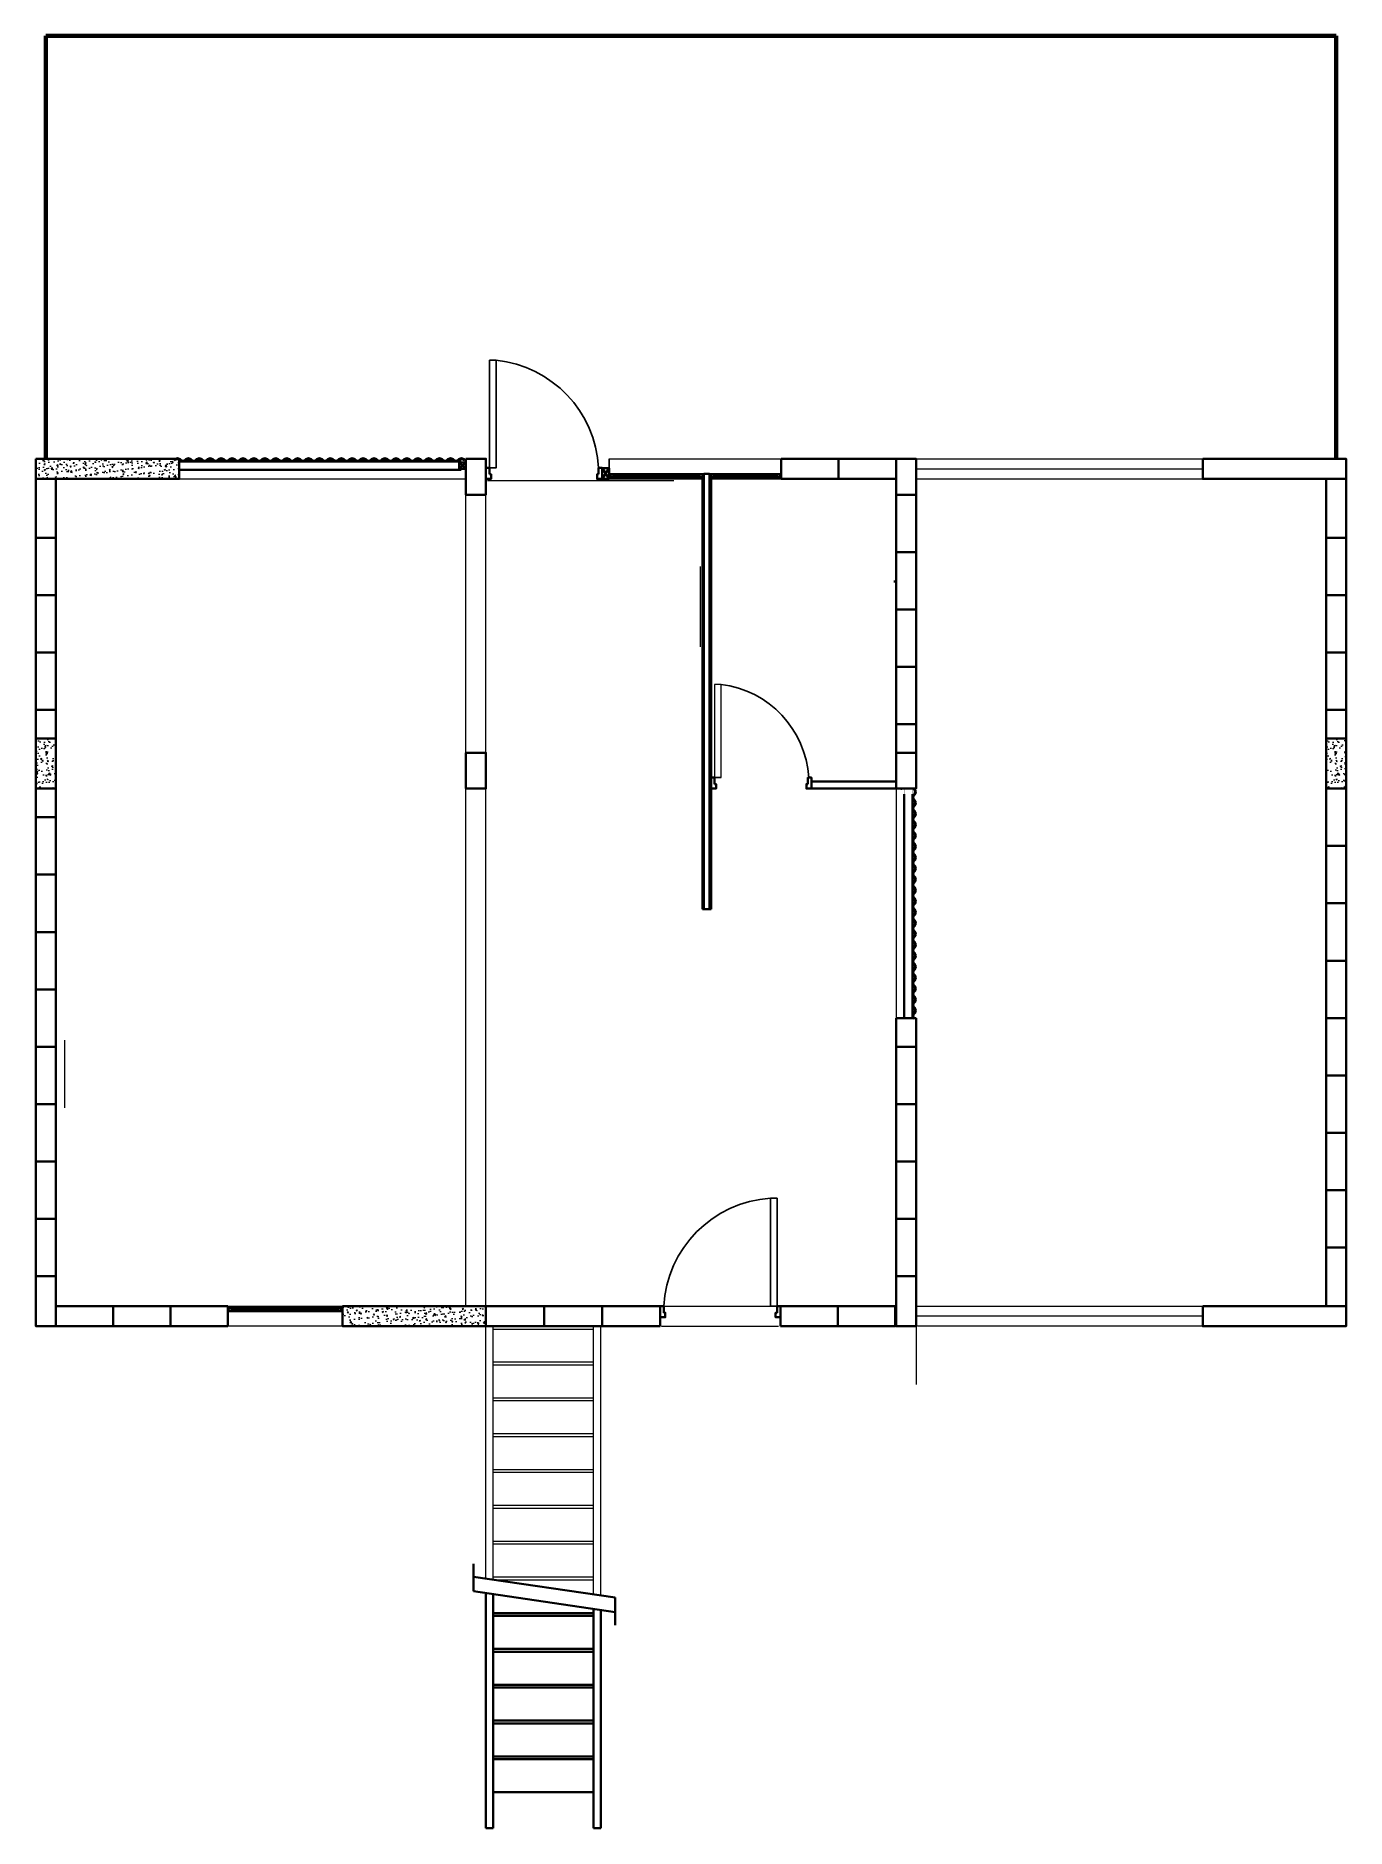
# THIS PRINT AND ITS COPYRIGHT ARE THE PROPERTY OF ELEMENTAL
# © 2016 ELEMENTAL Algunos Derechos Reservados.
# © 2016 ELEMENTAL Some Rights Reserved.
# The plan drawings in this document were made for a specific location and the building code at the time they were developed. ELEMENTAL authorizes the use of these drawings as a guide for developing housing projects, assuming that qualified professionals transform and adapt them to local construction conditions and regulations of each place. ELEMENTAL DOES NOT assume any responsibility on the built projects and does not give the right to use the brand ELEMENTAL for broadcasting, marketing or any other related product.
# Model space of a CAD drawing. Header units: metres. Extents: x 0 to 9.1, y -3.5 to 9.
import ezdxf

# ---------------------------------------------------------------- set-up
doc = ezdxf.new("R2010")
doc.units = ezdxf.units.M
doc.header["$LTSCALE"] = 5
doc.header["$MEASUREMENT"] = 0
for name, color, linetype, lineweight, true_color in [('A-DOOR-FULL', 4, 'Continuous', 25, 0x00ffff), ('A-FLOR-FTPT', 6, 'Continuous', 70, 0xff00ff), ('A-FLOR-PATT', 8, 'Continuous', 18, 0x808080), ('A-FURN', 8, 'Continuous', 18, 0x808080), ('A-GLAZ-FULL', 4, 'Continuous', 25, 0x00ffff)]:
    doc.layers.add(name, color=color, linetype=linetype, lineweight=lineweight, true_color=true_color)
doc.layers.add('A-FLOR-LEVL', color=7, linetype='Continuous', lineweight=35)
doc.layers.add('A-WALL-FULL', color=7, linetype='Continuous', lineweight=35)
pattern_1 = [(50, (0, 0), (0.0910923, -0.0079695), [0.009525, -0.104775]), (355, (0, 0), (-0.0176214, 0.0955283), [0.00762, -0.08382]), (100.451, (0.00759, -0.00066), (0.0734713, 0.0875583), [0.008095, -0.089045]), (46.1842, (0, 0.0254), (0.1355395, -0.0210212), [0.0142875, -0.1571625]), (96.6356, (0.0113, 0.02365), (0.118702, 0.1237128), [0.0121425, -0.1335675]), (351.184, (0, 0.0254), (0.1187023, 0.1237126), [0.01143, -0.12573]), (21, (0.0127, 0.01905), (0.0758074, -0.0511328), [0.009525, -0.104775]), (326, (0.0127, 0.01905), (0.030901, 0.092094), [0.00762, -0.08382]), (71.4514, (0.01902, 0.01479), (0.1067082, 0.0409614), [0.008095, -0.089045]), (37.5, (0, 0), (0.0015443, 0.04227752), [0, -0.082804, 0, -0.08509, 0, -0.0841375]), (7.5, (0, 0), (0.03340983, 0.0500903), [0, -0.048514, 0, -0.080899, 0, -0.0320675]), (327.5, (-0.02832, 0), (0.0677953, -0.00286437), [0, -0.03175, 0, -0.09906, 0, -0.131445]), (317.5, (-0.04102, 0), (0.0740646, 0.01271325), [0, -0.041275, 0, -0.065786, 0, -0.093345])]

msp = doc.modelspace()

# ---------------------------------------------------------------- hatches: boundary and pattern name
at = {"layer": 'A-FLOR-PATT', "transparency": 33554687}
h = msp.add_hatch(dxfattribs=at)
h.set_pattern_fill('AR-CONC', color=256, scale=0.0005, style=0, pattern_type=0)
h.set_pattern_definition(pattern_1)
edge = h.paths.add_edge_path(flags=0)
edge.add_line((0, 6.05), (0, 5.91))
edge.add_line((0, 5.91), (1, 5.91))
edge.add_line((1, 5.91), (1, 6.046))
edge.add_arc((0.988, 6.024), 0.0247, 60.0008, 140.5759)
edge.add_line((0.969, 6.04), (0.965, 6.043))
edge.add_arc((0.988, 6.024), 0.0297, 120.1007, 140.5759, ccw=False)
edge.add_line((0.973, 6.05), (0, 6.05))
for points in [[(4.002, 5.922), (4.017, 5.922), (4.017, 5.92), (4, 5.92), (4, 5.946), (4.002, 5.946)], [(4.657, 5.922), (4.643, 5.922), (4.643, 5.92), (4.66, 5.92), (4.66, 5.946), (4.657, 5.946)], [(4.702, 5.922), (4.717, 5.922), (4.717, 5.92), (4.7, 5.92), (4.7, 5.946), (4.702, 5.946)], [(5.198, 5.922), (5.183, 5.922), (5.183, 5.92), (5.2, 5.92), (5.2, 5.946), (5.198, 5.946)], [(1.357, 0.104), (1.357, 0.106), (1.342, 0.106), (1.342, 0.128), (1.357, 0.128), (1.357, 0.13), (1.34, 0.13), (1.34, 0.104)], [(2.123, 0.104), (2.123, 0.106), (2.137, 0.106), (2.137, 0.128), (2.123, 0.128), (2.123, 0.13), (2.14, 0.13), (2.14, 0.104)]]:
    msp.add_hatch(color=256, dxfattribs=at).paths.add_polyline_path(points, flags=0)
h = msp.add_hatch(dxfattribs=at)
h.set_pattern_fill('AR-CONC', color=256, scale=0.0005, style=0, pattern_type=0)
h.set_pattern_definition(pattern_1)
h.paths.add_polyline_path([(0.14, 4.1), (0, 4.1), (0, 3.75), (0.14, 3.75)], flags=0)
h = msp.add_hatch(dxfattribs=at)
h.set_pattern_fill('AR-CONC', color=256, scale=0.0005, style=0, pattern_type=0)
h.set_pattern_definition([(50, (8.99, -2e-15), (0.0910923, -0.0079695), [0.009525, -0.104775]), (355, (8.99, -2e-15), (-0.0176214, 0.0955283), [0.00762, -0.08382]), (100.451, (8.99759, -0.00066), (0.0734713, 0.0875583), [0.008095, -0.089045]), (46.1842, (8.99, 0.0254), (0.1355395, -0.0210212), [0.0142875, -0.1571625]), (96.6356, (9.0013, 0.02365), (0.118702, 0.1237128), [0.0121425, -0.1335675]), (351.184, (8.99, 0.0254), (0.1187023, 0.1237126), [0.01143, -0.12573]), (21, (9.0027, 0.01905), (0.0758074, -0.0511328), [0.009525, -0.104775]), (326, (9.0027, 0.01905), (0.030901, 0.092094), [0.00762, -0.08382]), (71.4514, (9.00902, 0.01479), (0.1067082, 0.0409614), [0.008095, -0.089045]), (37.5, (8.99, -2e-15), (0.0015443, 0.04227752), [0, -0.082804, 0, -0.08509, 0, -0.0841375]), (7.5, (8.99, -2e-15), (0.03340983, 0.0500903), [0, -0.048514, 0, -0.080899, 0, -0.0320675]), (327.5, (8.96168, -2e-15), (0.0677953, -0.00286437), [0, -0.03175, 0, -0.09906, 0, -0.131445]), (317.5, (8.94898, -2e-15), (0.0740646, 0.01271325), [0, -0.041275, 0, -0.065786, 0, -0.093345])])
h.paths.add_polyline_path([(9.14, 4.1), (9, 4.1), (9, 3.75), (9.14, 3.75)], flags=0)
h = msp.add_hatch(dxfattribs=at)
h.set_pattern_fill('AR-CONC', color=256, scale=0.0005, style=0, pattern_type=0)
h.set_pattern_definition([(50, (2.19, 0), (0.0910923, -0.0079695), [0.009525, -0.104775]), (355, (2.19, 0), (-0.017621, 0.095528), [0.00762, -0.08382]), (100.451, (2.19759, -0.00066), (0.073471, 0.087558), [0.008095, -0.089045]), (46.184, (2.19, 0.0254), (0.13554, -0.021021), [0.014287, -0.157163]), (96.636, (2.2013, 0.02365), (0.118702, 0.123713), [0.012143, -0.133567]), (351.184, (2.19, 0.0254), (0.118702, 0.123713), [0.01143, -0.12573]), (21, (2.2027, 0.01905), (0.0758074, -0.051133), [0.009525, -0.104775]), (326, (2.2027, 0.01905), (0.030901, 0.092094), [0.00762, -0.08382]), (71.451, (2.20902, 0.01479), (0.106708, 0.0409614), [0.008095, -0.089045]), (37.5, (2.19, 0), (0.0015443, 0.0422775), [0, -0.082804, 0, -0.08509, 0, -0.0841375]), (7.5, (2.19, 0), (0.0334098, 0.0500903), [0, -0.048514, 0, -0.080899, 0, -0.0320675]), (327.5, (2.16168, 0), (0.0677953, -0.0028644), [0, -0.03175, 0, -0.09906, 0, -0.131445]), (317.5, (2.14898, 0), (0.0740646, 0.0127132), [0, -0.041275, 0, -0.065786, 0, -0.093345])])
h.paths.add_polyline_path([(2.14, 0.14), (2.14, 0), (3.14, 0), (3.14, 0.14)], flags=0)

# ---------------------------------------------------------------- linework, layer by layer
at = {"layer": 'A-DOOR-FULL'}
msp.add_line((4.78, 3.827), (4.735, 3.827), dxfattribs=at)
for points in [[(3.165, 6.737), (3.165, 5.987), (3.21, 5.987), (3.21, 6.737)], [(5.17, 0.894), (5.17, 0.14), (5.125, 0.14), (5.125, 0.894)]]:
    msp.add_lwpolyline(points, close=True, dxfattribs=at)
for centre, radius, start, end in [((3.13, 5.945), 0.796, 3.0339, 84.229), ((4.696, 3.786), 0.696, 3.3898, 83.0672), ((5.177, 0.097), 0.798, 93.7537, 176.9067)]:
    msp.add_arc(centre, radius, start, end, dxfattribs=at)
at = {"layer": 'A-FLOR-FTPT'}
for p, q in [((0.07, 9), (0.07, 6.05)), ((9.07, 9), (0.07, 9)), ((9.07, 9), (9.07, 6.05))]:
    msp.add_line(p, q, dxfattribs=at)
at = {"layer": 'A-FLOR-LEVL'}
for p, q in [((3.14, -3.5), (3.14, -1.861)), ((3.19, -3.5), (3.19, -1.868)), ((3.89, -3.5), (3.89, -1.971)), ((3.94, -3.5), (3.94, -1.978)), ((3.89, -2), (3.19, -2)), ((3.89, -2.02), (3.19, -2.02)), ((3.89, -2.25), (3.19, -2.25)), ((3.89, -2.27), (3.19, -2.27)), ((3.89, -2.5), (3.19, -2.5)), ((3.89, -2.52), (3.19, -2.52)), ((3.89, -2.75), (3.19, -2.75)), ((3.89, -2.77), (3.19, -2.77)), ((3.89, -2.77), (3.19, -2.77)), ((3.89, -3), (3.19, -3)), ((3.89, -3.02), (3.19, -3.02)), ((3.89, -3.25), (3.19, -3.25)), ((3.19, -3.5), (3.14, -3.5)), ((3.94, -3.5), (3.89, -3.5))]:
    msp.add_line(p, q, dxfattribs=at)
at = {"layer": 'A-FURN'}
for p, q in [((4, 6.05), (4.65, 6.05)), ((4.648, 6.05), (5.2, 6.05)), ((4, 5.91), (4.66, 5.91)), ((4.7, 5.91), (5.2, 5.91)), ((4.78, 4.477), (4.735, 4.477)), ((4.735, 4.477), (4.735, 3.827)), ((4.78, 3.827), (4.78, 4.477)), ((4.735, 3.827), (4.78, 3.827)), ((1.34, 0.14), (2.14, 0.14)), ((2.14, 0), (1.34, 0)), ((6.14, 0), (6.14, -0.405))]:
    msp.add_line(p, q, dxfattribs=at)
at = {"layer": 'A-FURN', "ltscale": 0.8}
for p, q in [((1, 5.91), (3, 5.91)), ((3.15, 5.9), (4.45, 5.9)), ((6.15, 5.91), (8.14, 5.91)), ((3, 0.14), (3, 5.84)), ((3.14, 0.14), (3.14, 5.84)), ((4.633, 5.3), (4.633, 4.739)), ((6, 3.75), (6, 0.15)), ((0.201, 1.996), (0.201, 1.524)), ((4.355, 0.14), (6, 0.14)), ((6.14, 0.14), (9, 0.14)), ((3.14, -1.76), (3.14, 0)), ((3.19, -1.77), (3.19, 0)), ((3.89, -1.87), (3.89, 0)), ((3.94, -1.877), (3.94, 0)), ((4.365, 0), (5.18, 0)), ((8.14, 0.07), (6.15, 0.07)), ((8.99, 0), (6.15, 0)), ((3.19, -0.02), (3.89, -0.02)), ((3.89, -0.25), (3.19, -0.25)), ((3.89, -0.27), (3.19, -0.27)), ((3.89, -0.5), (3.19, -0.5)), ((3.89, -0.52), (3.19, -0.52)), ((3.89, -0.75), (3.19, -0.75)), ((3.89, -0.77), (3.19, -0.77)), ((3.89, -1), (3.19, -1)), ((3.89, -1.02), (3.19, -1.02)), ((3.89, -1.25), (3.19, -1.25)), ((3.89, -1.27), (3.19, -1.27)), ((3.89, -1.5), (3.19, -1.5)), ((3.89, -1.52), (3.19, -1.52)), ((3.89, -1.75), (3.19, -1.75)), ((3.89, -1.77), (3.19, -1.77))]:
    msp.add_line(p, q, dxfattribs=at)
for points in [[(6.14, 6.05), (9.07, 6.05)], [(6.14, 6.05), (8.09, 6.05)], [(6.14, 5.98), (8.14, 5.98)]]:
    msp.add_lwpolyline(points, dxfattribs=at)
at = {"layer": 'A-GLAZ-FULL'}
for p, q in [((4, 6.05), (4, 5.91)), ((4, 5.946), (4.017, 5.946)), ((4, 5.92), (4.017, 5.92)), ((4.002, 5.922), (4.002, 5.946)), ((4.002, 5.946), (4.002, 5.922)), ((4.017, 5.922), (4.002, 5.922)), ((4.017, 5.922), (4.002, 5.922)), ((4.01, 5.926), (4.01, 5.94)), ((4.01, 5.94), (4.036, 5.94)), ((4.01, 5.926), (4.036, 5.926)), ((4.643, 5.946), (4.017, 5.946)), ((4.017, 5.922), (4.017, 5.92)), ((4.017, 5.92), (4.017, 5.922)), ((4.017, 5.92), (4.643, 5.92)), ((4.026, 5.931), (4.026, 5.936)), ((4.026, 5.936), (4.63, 5.936)), ((4.026, 5.931), (4.63, 5.931)), ((4.036, 5.936), (4.036, 5.94)), ((4.036, 5.926), (4.036, 5.931)), ((4.65, 5.94), (4.62, 5.94)), ((4.62, 5.936), (4.62, 5.94)), ((4.62, 5.926), (4.62, 5.931)), ((4.65, 5.926), (4.62, 5.926)), ((4.63, 5.936), (4.63, 5.931)), ((4.66, 5.946), (4.643, 5.946)), ((4.643, 5.922), (4.643, 5.92)), ((4.643, 5.922), (4.657, 5.922)), ((4.66, 5.92), (4.643, 5.92)), ((4.65, 5.926), (4.65, 5.94)), ((4.657, 5.946), (4.657, 5.922)), ((4.7, 5.946), (4.717, 5.946)), ((4.7, 5.92), (4.717, 5.92)), ((4.702, 5.946), (4.702, 5.922)), ((4.702, 5.922), (4.702, 5.946)), ((4.717, 5.922), (4.702, 5.922)), ((4.717, 5.922), (4.702, 5.922)), ((4.71, 5.94), (4.736, 5.94)), ((4.71, 5.926), (4.71, 5.94)), ((4.71, 5.926), (4.736, 5.926)), ((5.183, 5.946), (4.717, 5.946)), ((4.717, 5.922), (4.717, 5.92)), ((4.717, 5.92), (4.717, 5.922)), ((4.717, 5.92), (5.183, 5.92)), ((4.726, 5.936), (5.17, 5.936)), ((4.726, 5.931), (4.726, 5.936)), ((4.726, 5.931), (5.17, 5.931)), ((4.736, 5.936), (4.736, 5.94)), ((4.736, 5.926), (4.736, 5.931)), ((5.16, 5.936), (5.16, 5.94)), ((5.19, 5.94), (5.16, 5.94)), ((5.16, 5.926), (5.16, 5.931)), ((5.19, 5.926), (5.16, 5.926)), ((5.17, 5.936), (5.17, 5.931)), ((5.2, 5.946), (5.183, 5.946)), ((5.183, 5.922), (5.198, 5.922)), ((5.183, 5.922), (5.183, 5.92)), ((5.2, 5.92), (5.183, 5.92)), ((5.19, 5.926), (5.19, 5.94)), ((5.198, 5.946), (5.198, 5.922)), ((1.34, 0.13), (2.14, 0.13)), ((1.357, 0.13), (1.34, 0.13)), ((1.342, 0.106), (1.342, 0.128)), ((2.14, 0.13), (1.357, 0.13)), ((1.357, 0.128), (1.357, 0.13)), ((2.14, 0.13), (2.14, 0.104)), ((1.34, 0.104), (2.14, 0.104)), ((1.357, 0.106), (1.342, 0.106)), ((1.347, 0.124), (1.376, 0.124)), ((1.347, 0.11), (1.347, 0.124)), ((1.347, 0.11), (1.376, 0.11)), ((1.357, 0.104), (1.357, 0.106)), ((1.366, 0.119), (2.109, 0.119)), ((1.366, 0.114), (1.366, 0.119)), ((1.366, 0.114), (2.109, 0.114)), ((1.376, 0.119), (1.376, 0.124)), ((1.376, 0.11), (1.376, 0.114)), ((2.128, 0.124), (2.099, 0.124)), ((2.099, 0.119), (2.099, 0.124)), ((2.099, 0.11), (2.099, 0.114)), ((2.128, 0.11), (2.099, 0.11)), ((2.109, 0.119), (2.109, 0.114)), ((2.128, 0.11), (2.128, 0.124))]:
    msp.add_line(p, q, dxfattribs=at)
at = {"layer": 'A-WALL-FULL'}
for p, q in [((0, 6.05), (0, 5.91)), ((0.969, 6.04), (0.965, 6.043)), ((1, 6.031), (2.967, 6.031)), ((1.883, 6.04), (1.879, 6.043)), ((2.074, 6.04), (2.077, 6.043)), ((2.953, 5.98), (2.998, 6.025)), ((2.953, 6.025), (2.998, 5.981)), ((2.988, 6.04), (2.992, 6.043)), ((5.2, 5.91), (5.2, 6.05)), ((5.2, 6.05), (5.6, 6.05)), ((5.6, 6.05), (6, 6.05)), ((5.6, 5.91), (5.6, 6.05)), ((5.6, 6.05), (5.6, 5.91)), ((6, 6.05), (6, 5.91)), ((6.12, 6.05), (6.03, 6.05)), ((0, 5.91), (0.14, 5.91)), ((0, 5.5), (0, 5.91)), ((0.14, 5.91), (0.14, 5.5)), ((1, 5.973), (2.967, 5.973)), ((3.95, 5.985), (4, 5.985)), ((3.95, 5.91), (3.95, 5.985)), ((3.95, 5.985), (4, 5.91)), ((3.95, 5.91), (4, 5.985)), ((4, 5.91), (3.95, 5.91)), ((4, 5.985), (4, 5.91)), ((4.65, 2.91), (4.65, 5.91)), ((4.7, 5.946), (4.66, 5.946)), ((4.66, 2.91), (4.66, 5.946)), ((4.7, 2.91), (4.7, 5.946)), ((4.71, 2.91), (4.71, 5.91)), ((5.6, 5.91), (5.2, 5.91)), ((6, 5.91), (5.6, 5.91)), ((9, 5.91), (9.14, 5.91)), ((9, 5.5), (9, 5.91)), ((9.14, 5.91), (9.14, 5.5)), ((6, 5.8), (6.14, 5.8)), ((6, 5.4), (6, 5.8)), ((6.14, 5.8), (6.14, 5.4)), ((0.14, 5.5), (0, 5.5)), ((0, 5.5), (0.14, 5.5)), ((0, 5.1), (0, 5.5)), ((0.14, 5.5), (0.14, 5.1)), ((6.14, 5.4), (6, 5.4)), ((6, 5.4), (6.14, 5.4)), ((6, 5), (6, 5.4)), ((6.14, 5.4), (6.14, 5)), ((9, 5.5), (9.14, 5.5)), ((9, 5.1), (9, 5.5)), ((9.14, 5.5), (9, 5.5)), ((9.14, 5.5), (9.14, 5.1)), ((5.985, 5.195), (6, 5.195)), ((0.14, 5.1), (0, 5.1)), ((0, 5.1), (0.14, 5.1)), ((0, 4.7), (0, 5.1)), ((0.14, 5.1), (0.14, 4.7)), ((6.14, 5), (6, 5)), ((6, 5), (6.14, 5)), ((6, 4.6), (6, 5)), ((6.14, 5), (6.14, 4.6)), ((9, 5.1), (9.14, 5.1)), ((9, 4.7), (9, 5.1)), ((9.14, 5.1), (9, 5.1)), ((9.14, 5.1), (9.14, 4.7)), ((0.14, 4.7), (0, 4.7)), ((0, 4.7), (0.14, 4.7)), ((0, 4.3), (0, 4.7)), ((0.14, 4.7), (0.14, 4.3)), ((9.14, 4.7), (9, 4.7)), ((9, 4.7), (9.14, 4.7)), ((9, 4.3), (9, 4.7)), ((9.14, 4.7), (9.14, 4.3)), ((6, 4.6), (6.14, 4.6)), ((6, 4.2), (6, 4.6)), ((6.14, 4.6), (6, 4.6)), ((6.14, 4.6), (6.14, 4.2)), ((0, 4.3), (0.14, 4.3)), ((0, 4.1), (0, 4.3)), ((0.14, 4.3), (0, 4.3)), ((0.14, 4.3), (0.14, 4.1)), ((9, 4.3), (9.14, 4.3)), ((9, 4.1), (9, 4.3)), ((9.14, 4.3), (9, 4.3)), ((9.14, 4.3), (9.14, 4.1)), ((6, 4.2), (6.14, 4.2)), ((6, 4), (6, 4.2)), ((6.14, 4.2), (6, 4.2)), ((6.14, 4.2), (6.14, 4)), ((0.14, 4.1), (0, 4.1)), ((6.14, 4), (6, 4)), ((9.14, 4.1), (9, 4.1)), ((0, 3.75), (0.14, 3.75)), ((0, 3.55), (0, 3.75)), ((0.14, 3.75), (0.14, 3.55)), ((5.41, 3.8), (6, 3.8)), ((5.41, 3.75), (6, 3.75)), ((6.14, 3.75), (6, 3.75)), ((6.14, 3.75), (6, 3.75)), ((9, 3.75), (9.14, 3.75)), ((9, 3.35), (9, 3.75)), ((9.14, 3.75), (9.14, 3.35)), ((6.057, 3.711), (6.057, 2.15)), ((6.115, 2.15), (6.115, 3.712)), ((6.124, 3.746), (6.127, 3.75)), ((0.14, 3.55), (0, 3.55)), ((0, 3.55), (0.14, 3.55)), ((0, 3.15), (0, 3.55)), ((0.14, 3.55), (0.14, 3.15)), ((9.14, 3.35), (9, 3.35)), ((9, 3.35), (9.14, 3.35)), ((9, 2.95), (9, 3.35)), ((9.14, 3.35), (9.14, 2.95)), ((0, 3.15), (0.14, 3.15)), ((0, 2.75), (0, 3.15)), ((0.14, 3.15), (0, 3.15)), ((0.14, 3.15), (0.14, 2.75)), ((6.124, 3.212), (6.127, 3.216)), ((4.65, 2.91), (4.71, 2.91)), ((9.14, 2.95), (9, 2.95)), ((9, 2.95), (9.14, 2.95)), ((9, 2.55), (9, 2.95)), ((9.14, 2.95), (9.14, 2.55)), ((0, 2.75), (0.14, 2.75)), ((0, 2.35), (0, 2.75)), ((0.14, 2.75), (0, 2.75)), ((0.14, 2.75), (0.14, 2.35)), ((6.124, 2.641), (6.127, 2.637)), ((9.14, 2.55), (9, 2.55)), ((9, 2.55), (9.14, 2.55)), ((9, 2.15), (9, 2.55)), ((9.14, 2.55), (9.14, 2.15)), ((0, 2.35), (0.14, 2.35)), ((0, 1.95), (0, 2.35)), ((0.14, 2.35), (0, 2.35)), ((0.14, 2.35), (0.14, 1.95)), ((6, 2.15), (6.14, 2.15)), ((6, 1.95), (6, 2.15)), ((6.14, 2.15), (6.14, 1.95)), ((9.14, 2.15), (9, 2.15)), ((9, 2.15), (9.14, 2.15)), ((9, 1.75), (9, 2.15)), ((9.14, 2.15), (9.14, 1.75)), ((0, 1.95), (0.14, 1.95)), ((0, 1.55), (0, 1.95)), ((0.14, 1.95), (0, 1.95)), ((0.14, 1.95), (0.14, 1.55)), ((6.14, 1.95), (6, 1.95)), ((6, 1.95), (6.14, 1.95)), ((6, 1.55), (6, 1.95)), ((6.14, 1.95), (6.14, 1.55)), ((9.14, 1.75), (9, 1.75)), ((9, 1.75), (9.14, 1.75)), ((9, 1.35), (9, 1.75)), ((9.14, 1.75), (9.14, 1.35)), ((0, 1.55), (0.14, 1.55)), ((0, 1.15), (0, 1.55)), ((0.14, 1.55), (0, 1.55)), ((0.14, 1.55), (0.14, 1.15)), ((6, 1.55), (6.14, 1.55)), ((6, 1.15), (6, 1.55)), ((6.14, 1.55), (6, 1.55)), ((6.14, 1.55), (6.14, 1.15)), ((9, 1.35), (9.14, 1.35)), ((9, 0.95), (9, 1.35)), ((9.14, 1.35), (9, 1.35)), ((9.14, 1.35), (9.14, 0.95)), ((0, 1.15), (0.14, 1.15)), ((0, 0.75), (0, 1.15)), ((0.14, 1.15), (0, 1.15)), ((0.14, 1.15), (0.14, 0.75)), ((6, 1.15), (6.14, 1.15)), ((6, 0.75), (6, 1.15)), ((6.14, 1.15), (6, 1.15)), ((6.14, 1.15), (6.14, 0.75)), ((9.14, 0.95), (9, 0.95)), ((9, 0.95), (9.14, 0.95)), ((9, 0.55), (9, 0.95)), ((9.14, 0.95), (9.14, 0.55)), ((0, 0.75), (0.14, 0.75)), ((0, 0.35), (0, 0.75)), ((0.14, 0.75), (0, 0.75)), ((0.14, 0.75), (0.14, 0.35)), ((6.14, 0.75), (6, 0.75)), ((6, 0.75), (6.14, 0.75)), ((6, 0.35), (6, 0.75)), ((6.14, 0.75), (6.14, 0.35)), ((9, 0.55), (9.14, 0.55)), ((9, 0.14), (9, 0.55)), ((9.14, 0.55), (9, 0.55)), ((9.14, 0.55), (9.14, 0.14)), ((0.14, 0.35), (0, 0.35)), ((6.14, 0.35), (6, 0.35)), ((0.14, 0.14), (0.54, 0.14)), ((0.14, 0), (0.14, 0.14)), ((0.54, 0.14), (0.54, 0)), ((0.54, 0.14), (0.94, 0.14)), ((0.54, 0), (0.54, 0.14)), ((0.94, 0.14), (1.34, 0.14)), ((0.94, 0), (0.94, 0.14)), ((0.94, 0.14), (0.94, 0)), ((1.34, 0.14), (1.34, 0)), ((3.14, 0.14), (3.545, 0.14)), ((3.14, 0), (3.14, 0.14)), ((3.545, 0.14), (3.95, 0.14)), ((3.545, 0), (3.545, 0.14)), ((3.545, 0.14), (3.545, 0)), ((3.95, 0.14), (3.95, 0)), ((3.95, 0.14), (4.355, 0.14)), ((3.95, 0), (3.95, 0.14)), ((4.355, 0.14), (4.355, 0)), ((5.595, 0.14), (5.195, 0.14)), ((5.195, 0.14), (5.195, 0)), ((5.595, 0), (5.595, 0.14)), ((5.995, 0.14), (5.595, 0.14)), ((5.595, 0.14), (5.595, 0)), ((5.995, 0), (5.995, 0.14)), ((9.14, 0.14), (9, 0.14)), ((0.54, 0), (0.14, 0)), ((0.94, 0), (0.54, 0)), ((1.34, 0), (0.94, 0)), ((3.545, 0), (3.14, 0)), ((3.95, 0), (3.545, 0)), ((4.355, 0), (3.95, 0)), ((5.195, 0), (5.595, 0)), ((5.595, 0), (5.995, 0))]:
    msp.add_line(p, q, dxfattribs=at)
for points in [[(0, 6.05), (1, 6.05), (1, 5.91), (0, 5.91)], [(2.998, 6.025), (2.953, 6.025), (2.953, 5.98), (2.998, 5.98)], [(3, 6.05), (3.14, 6.05), (3.14, 5.8), (3, 5.8)], [(6, 6.05), (6.14, 6.05), (6.14, 5.8), (6, 5.8)], [(8.14, 6.05), (9.14, 6.05), (9.14, 5.91), (8.14, 5.91)], [(0, 4.1), (0.14, 4.1), (0.14, 3.75), (0, 3.75)], [(3, 4), (3.14, 4), (3.14, 3.75), (3, 3.75)], [(6, 4), (6.14, 4), (6.14, 3.75), (6, 3.75)], [(9, 4.1), (9.14, 4.1), (9.14, 3.75), (9, 3.75)], [(0, 0.35), (0.14, 0.35), (0.14, 0), (0, 0)], [(6, 0.35), (6.14, 0.35), (6.14, 0), (6, 0)], [(2.14, 0.14), (3.14, 0.14), (3.14, 0), (2.14, 0)], [(8.14, 0.14), (9.14, 0.14), (9.14, 0), (8.14, 0)]]:
    msp.add_lwpolyline(points, close=True, dxfattribs=at)
at = {"layer": 'A-WALL-FULL', "const_width": 0.00125}
for points in [[(1.038, 5.979), (1.038, 5.973), (1, 5.973), (1, 5.979), (1.002, 5.981), (1.002, 6.012), (1.002, 6.023), (1, 6.025), (1, 6.031), (1.038, 6.031), (1.038, 6.025)], [(2.962, 5.979), (2.962, 5.973), (3, 5.973), (3, 5.979), (2.998, 5.981), (2.998, 6.012), (2.998, 6.023), (3, 6.025), (3, 6.031), (2.962, 6.031), (2.962, 6.025)], [(6.063, 3.711), (6.057, 3.711), (6.057, 3.749), (6.063, 3.749), (6.064, 3.747), (6.096, 3.747), (6.107, 3.747), (6.109, 3.749), (6.115, 3.749), (6.115, 3.711), (6.109, 3.711)], [(6.063, 2.188), (6.057, 2.188), (6.057, 2.15), (6.063, 2.15), (6.064, 2.152), (6.096, 2.152), (6.107, 2.152), (6.109, 2.15), (6.115, 2.15), (6.115, 2.188), (6.109, 2.188)]]:
    msp.add_lwpolyline(points, dxfattribs=at)
at = {"layer": 'A-WALL-FULL'}
for points in [[(3.14, 5.942), (3.14, 5.987), (3.165, 5.987), (3.165, 5.942)], [(3.14, 5.942), (3.14, 5.91), (3.175, 5.91), (3.175, 5.942), (3.165, 5.942)], [(3.925, 5.942), (3.915, 5.942), (3.915, 5.91), (3.95, 5.91), (3.95, 5.942)], [(3.925, 5.942), (3.925, 5.987), (3.95, 5.987), (3.95, 5.942)], [(4.71, 3.782), (4.71, 3.782), (4.71, 3.827), (4.735, 3.827), (4.735, 3.782)], [(4.735, 3.782), (4.745, 3.782), (4.745, 3.75), (4.71, 3.75), (4.71, 3.782)], [(5.385, 3.782), (5.375, 3.782), (5.375, 3.75), (5.41, 3.75), (5.41, 3.782)], [(5.41, 3.782), (5.41, 3.782), (5.41, 3.827), (5.385, 3.827), (5.385, 3.782)], [(4.355, 0.095), (4.355, 0.095), (4.355, 0.14), (4.38, 0.14), (4.38, 0.095)], [(5.195, 0.095), (5.195, 0.095), (5.195, 0.14), (5.17, 0.14), (5.17, 0.095)], [(4.38, 0.095), (4.39, 0.095), (4.39, 0.063), (4.355, 0.063), (4.355, 0.095)], [(5.17, 0.095), (5.16, 0.095), (5.16, 0.063), (5.195, 0.063), (5.195, 0.095)], [(9, 0), (9.14, 0)], [(3.054, -1.848), (3.054, -1.656)], [(3.054, -1.747), (4.042, -1.892)], [(3.054, -1.848), (4.042, -1.993)], [(4.042, -1.892), (4.042, -2.084)]]:
    msp.add_lwpolyline(points, dxfattribs=at)
for centre, radius, start, end in [((0.988, 6.024), 0.0297, 39.4241, 140.5759), ((0.988, 6.024), 0.0247, 39.4241, 140.5759), ((1.026, 6.056), 0.0247, 219.4241, 320.5759), ((1.026, 6.056), 0.0197, 219.4241, 320.5759), ((1.064, 6.024), 0.0297, 39.4241, 140.5759), ((1.064, 6.024), 0.0247, 39.4241, 140.5759), ((1.102, 6.056), 0.0247, 219.4241, 320.5759), ((1.102, 6.056), 0.0197, 219.4241, 320.5759), ((1.14, 6.024), 0.0297, 39.4241, 140.5759), ((1.14, 6.024), 0.0247, 39.4241, 140.5759), ((1.178, 6.056), 0.0247, 219.4241, 320.5759), ((1.178, 6.056), 0.0197, 219.4241, 320.5759), ((1.216, 6.024), 0.0297, 39.4241, 140.5759), ((1.216, 6.024), 0.0247, 39.4241, 140.5759), ((1.254, 6.056), 0.0247, 219.4241, 320.5759), ((1.254, 6.056), 0.0197, 219.4241, 320.5759), ((1.292, 6.024), 0.0297, 39.4241, 140.5759), ((1.292, 6.024), 0.0247, 39.4241, 140.5759), ((1.331, 6.056), 0.0247, 219.4241, 320.5759), ((1.331, 6.056), 0.0197, 219.4241, 320.5759), ((1.369, 6.024), 0.0297, 39.4241, 140.5759), ((1.369, 6.024), 0.0247, 39.4241, 140.5759), ((1.407, 6.056), 0.0247, 219.4241, 320.5759), ((1.407, 6.056), 0.0197, 219.4241, 320.5759), ((1.445, 6.024), 0.0297, 39.4241, 140.5759), ((1.445, 6.024), 0.0247, 39.4241, 140.5759), ((1.483, 6.056), 0.0247, 219.4241, 320.5759), ((1.483, 6.056), 0.0197, 219.4241, 320.5759), ((1.521, 6.024), 0.0297, 39.4241, 140.5759), ((1.521, 6.024), 0.0247, 39.4241, 140.5759), ((1.559, 6.056), 0.0247, 219.4241, 320.5759), ((1.559, 6.056), 0.0197, 219.4241, 320.5759), ((1.597, 6.024), 0.0297, 39.4241, 140.5759), ((1.597, 6.024), 0.0247, 39.4241, 140.5759), ((1.635, 6.056), 0.0247, 219.4241, 320.5759), ((1.635, 6.056), 0.0197, 219.4241, 320.5759), ((1.673, 6.024), 0.0297, 39.4241, 140.5759), ((1.673, 6.024), 0.0247, 39.4241, 140.5759), ((1.712, 6.056), 0.0247, 219.4241, 320.5759), ((1.712, 6.056), 0.0197, 219.4241, 320.5759), ((1.75, 6.024), 0.0297, 39.4241, 140.5759), ((1.75, 6.024), 0.0247, 39.4241, 140.5759), ((1.788, 6.056), 0.0247, 219.4241, 320.5759), ((1.788, 6.056), 0.0197, 219.4241, 320.5759), ((1.826, 6.024), 0.0297, 39.4241, 140.5759), ((1.826, 6.024), 0.0247, 39.4241, 140.5759), ((1.864, 6.056), 0.0247, 219.4241, 320.5759), ((1.864, 6.056), 0.0197, 219.4241, 320.5759), ((1.902, 6.024), 0.0297, 39.4241, 140.5759), ((1.902, 6.024), 0.0297, 39.4241, 140.5759), ((1.902, 6.024), 0.0247, 39.4241, 140.5759), ((1.902, 6.024), 0.0247, 39.4241, 140.5759), ((1.94, 6.056), 0.0247, 219.4241, 320.5759), ((1.94, 6.056), 0.0247, 219.4241, 320.5759), ((1.94, 6.056), 0.0197, 219.4241, 320.5759), ((1.94, 6.056), 0.0197, 219.4241, 320.5759), ((1.978, 6.024), 0.0297, 39.4241, 140.5759), ((1.978, 6.024), 0.0297, 39.4241, 140.5759), ((1.978, 6.024), 0.0247, 39.4241, 140.5759), ((1.978, 6.024), 0.0247, 39.4241, 140.5759), ((2.016, 6.056), 0.0247, 219.4241, 320.5759), ((2.016, 6.056), 0.0247, 219.4241, 320.5759), ((2.016, 6.056), 0.0197, 219.4241, 320.5759), ((2.016, 6.056), 0.0197, 219.4241, 320.5759), ((2.054, 6.024), 0.0297, 39.4241, 140.5759), ((2.054, 6.024), 0.0297, 39.4241, 140.5759), ((2.054, 6.024), 0.0247, 39.4241, 140.5759), ((2.054, 6.024), 0.0247, 39.4241, 140.5759), ((2.093, 6.056), 0.0247, 219.4241, 320.5759), ((2.093, 6.056), 0.0197, 219.4241, 320.5759), ((2.131, 6.024), 0.0297, 39.4241, 140.5759), ((2.131, 6.024), 0.0247, 39.4241, 140.5759), ((2.169, 6.056), 0.0247, 219.4241, 320.5759), ((2.169, 6.056), 0.0197, 219.4241, 320.5759), ((2.207, 6.024), 0.0297, 39.4241, 140.5759), ((2.207, 6.024), 0.0247, 39.4241, 140.5759), ((2.245, 6.056), 0.0247, 219.4241, 320.5759), ((2.245, 6.056), 0.0197, 219.4241, 320.5759), ((2.283, 6.024), 0.0297, 39.4241, 140.5759), ((2.283, 6.024), 0.0247, 39.4241, 140.5759), ((2.321, 6.056), 0.0247, 219.4241, 320.5759), ((2.321, 6.056), 0.0197, 219.4241, 320.5759), ((2.359, 6.024), 0.0297, 39.4241, 140.5759), ((2.359, 6.024), 0.0247, 39.4241, 140.5759), ((2.397, 6.056), 0.0247, 219.4241, 320.5759), ((2.397, 6.056), 0.0197, 219.4241, 320.5759), ((2.435, 6.024), 0.0297, 39.4241, 140.5759), ((2.435, 6.024), 0.0247, 39.4241, 140.5759), ((2.474, 6.056), 0.0247, 219.4241, 320.5759), ((2.474, 6.056), 0.0197, 219.4241, 320.5759), ((2.512, 6.024), 0.0297, 39.4241, 140.5759), ((2.512, 6.024), 0.0247, 39.4241, 140.5759), ((2.55, 6.056), 0.0247, 219.4241, 320.5759), ((2.55, 6.056), 0.0197, 219.4241, 320.5759), ((2.588, 6.024), 0.0297, 39.4241, 140.5759), ((2.588, 6.024), 0.0247, 39.4241, 140.5759), ((2.626, 6.056), 0.0247, 219.4241, 320.5759), ((2.626, 6.056), 0.0197, 219.4241, 320.5759), ((2.664, 6.024), 0.0297, 39.4241, 140.5759), ((2.664, 6.024), 0.0247, 39.4241, 140.5759), ((2.702, 6.056), 0.0247, 219.4241, 320.5759), ((2.702, 6.056), 0.0197, 219.4241, 320.5759), ((2.74, 6.024), 0.0297, 39.4241, 140.5759), ((2.74, 6.024), 0.0247, 39.4241, 140.5759), ((2.778, 6.056), 0.0247, 219.4241, 320.5759), ((2.778, 6.056), 0.0197, 219.4241, 320.5759), ((2.816, 6.024), 0.0297, 39.4241, 140.5759), ((2.816, 6.024), 0.0247, 39.4241, 140.5759), ((2.855, 6.056), 0.0247, 219.4241, 320.5759), ((2.855, 6.056), 0.0197, 219.4241, 320.5759), ((2.893, 6.024), 0.0297, 39.4241, 140.5759), ((2.893, 6.024), 0.0247, 39.4241, 140.5759), ((2.931, 6.056), 0.0247, 219.4241, 320.5759), ((2.931, 6.056), 0.0197, 219.4241, 320.5759), ((2.969, 6.024), 0.0297, 39.4241, 140.5759), ((2.969, 6.024), 0.0247, 39.4241, 140.5759), ((6.139, 3.689), 0.0247, 129.4241, 230.5759), ((6.139, 3.612), 0.0247, 129.4241, 230.5759), ((6.139, 3.689), 0.0197, 129.4241, 230.5759), ((6.139, 3.612), 0.0197, 129.4241, 230.5759), ((6.108, 3.727), 0.0247, 309.4241, 50.5759), ((6.108, 3.65), 0.0247, 309.4241, 50.5759), ((6.108, 3.727), 0.0297, 309.4241, 50.5759), ((6.108, 3.65), 0.0297, 309.4241, 50.5759), ((6.139, 3.536), 0.0247, 129.4241, 230.5759), ((6.139, 3.536), 0.0197, 129.4241, 230.5759), ((6.108, 3.574), 0.0247, 309.4241, 50.5759), ((6.108, 3.498), 0.0247, 309.4241, 50.5759), ((6.108, 3.574), 0.0297, 309.4241, 50.5759), ((6.108, 3.498), 0.0297, 309.4241, 50.5759), ((6.139, 3.46), 0.0247, 129.4241, 230.5759), ((6.139, 3.384), 0.0247, 129.4241, 230.5759), ((6.139, 3.46), 0.0197, 129.4241, 230.5759), ((6.139, 3.384), 0.0197, 129.4241, 230.5759), ((6.108, 3.422), 0.0247, 309.4241, 50.5759), ((6.108, 3.422), 0.0297, 309.4241, 50.5759), ((6.139, 3.308), 0.0247, 129.4241, 230.5759), ((6.139, 3.231), 0.0247, 129.4241, 230.5759), ((6.139, 3.308), 0.0197, 129.4241, 230.5759), ((6.108, 3.346), 0.0247, 309.4241, 50.5759), ((6.108, 3.269), 0.0247, 309.4241, 50.5759), ((6.108, 3.346), 0.0297, 309.4241, 50.5759), ((6.108, 3.269), 0.0297, 309.4241, 50.5759), ((6.139, 3.155), 0.0247, 129.4241, 230.5759), ((6.139, 3.155), 0.0247, 129.4241, 230.5759), ((6.139, 3.231), 0.0197, 129.4241, 230.5759), ((6.139, 3.155), 0.0197, 129.4241, 230.5759), ((6.139, 3.155), 0.0197, 129.4241, 230.5759), ((6.108, 3.193), 0.0247, 309.4241, 50.5759), ((6.108, 3.193), 0.0247, 309.4241, 50.5759), ((6.108, 3.117), 0.0247, 309.4241, 50.5759), ((6.108, 3.117), 0.0247, 309.4241, 50.5759), ((6.108, 3.193), 0.0297, 309.4241, 50.5759), ((6.108, 3.193), 0.0297, 309.4241, 50.5759), ((6.108, 3.117), 0.0297, 309.4241, 50.5759), ((6.108, 3.117), 0.0297, 309.4241, 50.5759), ((6.139, 3.079), 0.0247, 129.4241, 230.5759), ((6.139, 3.079), 0.0247, 129.4241, 230.5759), ((6.139, 3.003), 0.0247, 129.4241, 230.5759), ((6.139, 3.003), 0.0247, 129.4241, 230.5759), ((6.139, 3.079), 0.0197, 129.4241, 230.5759), ((6.139, 3.079), 0.0197, 129.4241, 230.5759), ((6.139, 3.003), 0.0197, 129.4241, 230.5759), ((6.139, 3.003), 0.0197, 129.4241, 230.5759), ((6.108, 3.041), 0.0247, 309.4241, 50.5759), ((6.108, 3.041), 0.0247, 309.4241, 50.5759), ((6.108, 3.041), 0.0297, 309.4241, 50.5759), ((6.108, 3.041), 0.0297, 309.4241, 50.5759), ((6.139, 2.927), 0.0247, 129.4241, 230.5759), ((6.139, 2.926), 0.0247, 129.4241, 230.5759), ((6.139, 2.926), 0.0197, 129.4241, 230.5759), ((6.139, 2.927), 0.0197, 129.4241, 230.5759), ((6.108, 2.964), 0.0247, 309.4241, 50.5759), ((6.108, 2.965), 0.0247, 309.4241, 50.5759), ((6.108, 2.888), 0.0247, 309.4241, 50.5759), ((6.108, 2.888), 0.0247, 309.4241, 50.5759), ((6.108, 2.965), 0.0297, 309.4241, 50.5759), ((6.108, 2.964), 0.0297, 309.4241, 50.5759), ((6.108, 2.888), 0.0297, 309.4241, 50.5759), ((6.108, 2.888), 0.0297, 309.4241, 50.5759), ((6.139, 2.85), 0.0247, 129.4241, 230.5759), ((6.139, 2.85), 0.0247, 129.4241, 230.5759), ((6.139, 2.774), 0.0247, 129.4241, 230.5759), ((6.139, 2.774), 0.0247, 129.4241, 230.5759), ((6.139, 2.85), 0.0197, 129.4241, 230.5759), ((6.139, 2.85), 0.0197, 129.4241, 230.5759), ((6.139, 2.774), 0.0197, 129.4241, 230.5759), ((6.139, 2.774), 0.0197, 129.4241, 230.5759), ((6.108, 2.812), 0.0247, 309.4241, 50.5759), ((6.108, 2.812), 0.0247, 309.4241, 50.5759), ((6.108, 2.736), 0.0247, 309.4241, 50.5759), ((6.108, 2.736), 0.0247, 309.4241, 50.5759), ((6.108, 2.812), 0.0297, 309.4241, 50.5759), ((6.108, 2.812), 0.0297, 309.4241, 50.5759), ((6.108, 2.736), 0.0297, 309.4241, 50.5759), ((6.108, 2.736), 0.0297, 309.4241, 50.5759), ((6.139, 2.698), 0.0247, 129.4241, 230.5759), ((6.139, 2.698), 0.0247, 129.4241, 230.5759), ((6.139, 2.622), 0.0247, 129.4241, 230.5759), ((6.139, 2.698), 0.0197, 129.4241, 230.5759), ((6.139, 2.698), 0.0197, 129.4241, 230.5759), ((6.139, 2.622), 0.0197, 129.4241, 230.5759), ((6.108, 2.66), 0.0247, 309.4241, 50.5759), ((6.108, 2.66), 0.0247, 309.4241, 50.5759), ((6.108, 2.66), 0.0297, 309.4241, 50.5759), ((6.108, 2.66), 0.0297, 309.4241, 50.5759), ((6.139, 2.545), 0.0247, 129.4241, 230.5759), ((6.139, 2.545), 0.0197, 129.4241, 230.5759), ((6.108, 2.583), 0.0247, 309.4241, 50.5759), ((6.108, 2.507), 0.0247, 309.4241, 50.5759), ((6.108, 2.583), 0.0297, 309.4241, 50.5759), ((6.108, 2.507), 0.0297, 309.4241, 50.5759), ((6.139, 2.469), 0.0247, 129.4241, 230.5759), ((6.139, 2.393), 0.0247, 129.4241, 230.5759), ((6.139, 2.469), 0.0197, 129.4241, 230.5759), ((6.139, 2.393), 0.0197, 129.4241, 230.5759), ((6.108, 2.431), 0.0247, 309.4241, 50.5759), ((6.108, 2.431), 0.0297, 309.4241, 50.5759), ((6.108, 2.355), 0.0297, 309.4241, 50.5759), ((6.139, 2.317), 0.0247, 129.4241, 230.5759), ((6.139, 2.241), 0.0247, 129.4241, 230.5759), ((6.139, 2.317), 0.0197, 129.4241, 230.5759), ((6.139, 2.241), 0.0197, 129.4241, 230.5759), ((6.108, 2.355), 0.0247, 309.4241, 50.5759), ((6.108, 2.279), 0.0247, 309.4241, 50.5759), ((6.108, 2.279), 0.0297, 309.4241, 50.5759), ((6.139, 2.164), 0.0247, 129.4241, 230.5759), ((6.139, 2.164), 0.0197, 129.4241, 230.5759), ((6.108, 2.202), 0.0247, 309.4241, 50.5759), ((6.108, 2.202), 0.0297, 309.4241, 50.5759)]:
    msp.add_arc(centre, radius, start, end, dxfattribs=at)
msp.add_point((6.038, 3.75), dxfattribs=at)

doc.saveas('drawing.dxf')
